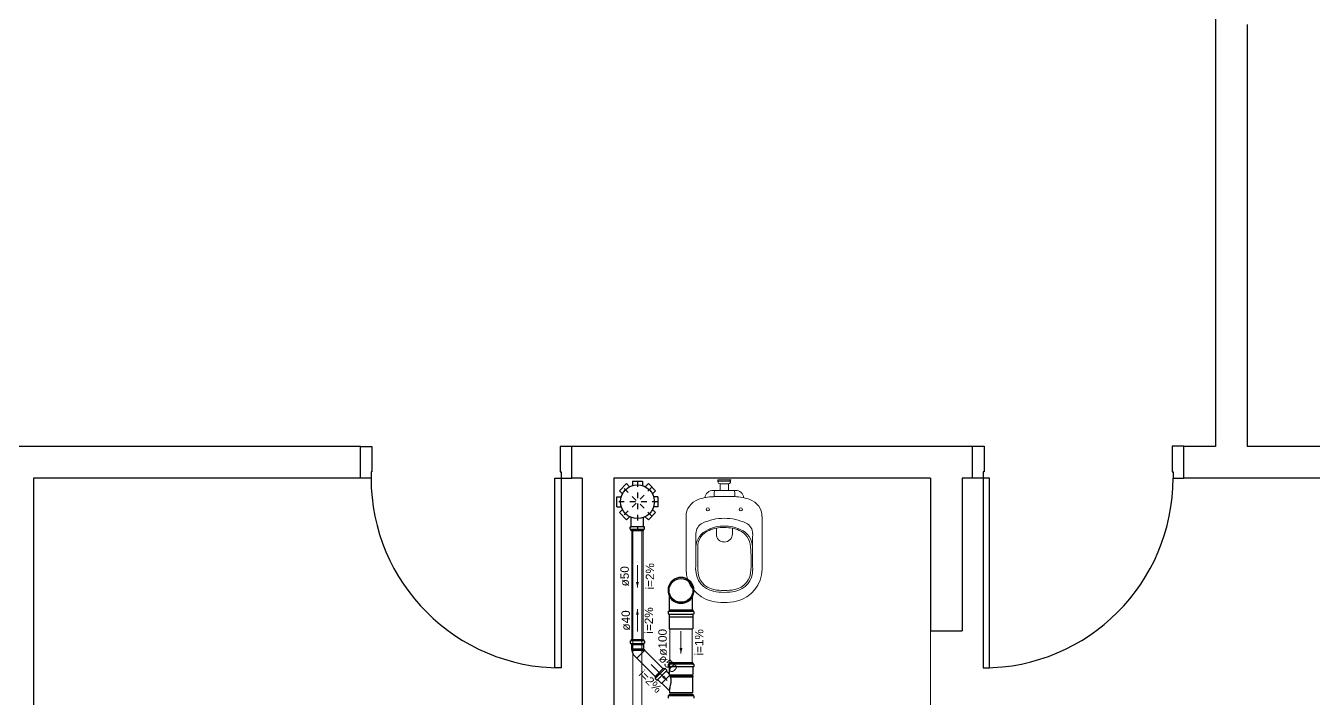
# Model space of a CAD drawing. Header units: millimetres. Extents: x 270 to 744, y -31 to 127.
# Drawn here: x 385.02 to 408, y 20.27 to 32.29 of the extents above; entities that cross this region are included whole.
import ezdxf

# ---------------------------------------------------------------- set-up
doc = ezdxf.new("R2010")
doc.units = ezdxf.units.MM
doc.header["$LTSCALE"] = 0.01
doc.header["$MEASUREMENT"] = 0
doc.linetypes.add('DASHDOT', pattern=[25.4, 12.7, -6.35, 0, -6.35])
for name, color, linetype, lineweight in [('at_Entity', 7, 'Continuous', 9), ('TQ-Condutos', 3, 'Continuous', 5), ('TQ-Sentido conduto', 9, 'Continuous', 5), ('TQ-Textos conduto', 7, 'Continuous', 5)]:
    doc.layers.add(name, color=color, linetype=linetype, lineweight=lineweight)
for name, color, linetype in [('Layout_Equipamentos', 7, 'Continuous'), ('PAREDES', 8, 'Continuous'), ('PORTAS', 8, 'Continuous'), ('Simbolos', 5, 'Continuous'), ('Simbolos_int', 2, 'Continuous')]:
    doc.layers.add(name, color=color, linetype=linetype)
doc.styles.add('Arial', font='arial.ttf')

msp = doc.modelspace()

# ---------------------------------------------------------------- hatches: boundary and pattern name
at = {"layer": 'TQ-Sentido conduto', "linetype": 'Continuous'}
for points in [[(395.936, 22.253), (395.962, 22.35), (395.911, 22.35)], [(395.936, 21.864), (395.911, 21.767), (395.962, 21.767)], [(396.714, 21.073), (396.739, 21.169), (396.688, 21.169)], [(396.466, 20.591), (396.416, 20.678), (396.38, 20.641)]]:
    msp.add_hatch(color=256, dxfattribs=at).paths.add_polyline_path(points)

# ---------------------------------------------------------------- linework, layer by layer
at = {"layer": 'at_Entity', "color": 7}
for p, q in [((391.181, 24.208), (390.992, 24.208)), ((394.572, 24.208), (394.461, 24.208)), ((401.168, 21.481), (401.168, 17.804))]:
    msp.add_line(p, q, dxfattribs=at)
at = {"layer": 'at_Entity'}
for p, q in [((397.371, 24.179), (397.61, 24.179)), ((397.375, 24.155), (397.598, 24.155)), ((397.69, 23.988), (397.291, 23.988)), ((397.307, 23.876), (397.307, 23.952)), ((397.411, 23.988), (397.411, 24.107)), ((397.411, 24.107), (397.563, 24.107)), ((397.563, 23.988), (397.563, 24.107)), ((397.674, 23.952), (397.674, 23.875)), ((396.805, 22.58), (396.805, 23.521)), ((398.161, 23.521), (398.161, 22.58)), ((397.345, 23.209), (397.345, 23.313)), ((397.632, 23.312), (397.632, 23.209))]:
    msp.add_line(p, q, dxfattribs=at)
for centre, radius, start, end in [((397.411, 24.143), 0.0359, 180, 270), ((397.563, 24.143), 0.0359, 270, 0), ((397.287, 23.841), 0.147, 88.4183, 173.4493), ((397.343, 23.952), 0.0359, 90, 180), ((397.638, 23.952), 0.0359, 0, 90), ((397.687, 23.842), 0.146, 5.5755, 88.6298), ((397.124, 23.522), 0.319, 109.0789, 180.1997), ((397.327, 22.939), 0.937, 92.0489, 109.145), ((397.192, 23.649), 0.0279, 90, 180), ((397.192, 23.649), 0.0279, 0, 90), ((397.482, 18.619), 5.26, 87.9511, 92.0489), ((397.639, 22.942), 0.934, 70.8427, 88.1091), ((397.782, 23.649), 0.0279, 90, 180), ((397.782, 23.649), 0.0279, 0, 90), ((397.841, 23.522), 0.319, 359.8003, 70.9211), ((397.487, 22.568), 0.921, 90, 114.9606), ((397.192, 23.649), 0.0279, 180, 270), ((397.192, 23.649), 0.0279, 270, 0), ((397.487, 22.568), 0.921, 65.0391, 90.0003), ((397.782, 23.649), 0.0279, 180, 270), ((397.782, 23.649), 0.0279, 270, 0), ((363.655, 23.111), 33.325, 359.0717, 0.1879), ((397.184, 23.218), 0.203, 114.961, 180.9064), ((397.337, 22.957), 0.358, 113.5727, 176.7329), ((397.327, 22.979), 0.315, 110.863, 180.2362), ((397.473, 22.717), 0.633, 88.7182, 116.1404), ((397.448, 22.736), 0.586, 100.3133, 113.389), ((397.487, 22.572), 0.754, 90, 101.0171), ((397.501, 22.717), 0.633, 63.8614, 91.28), ((397.487, 22.572), 0.753, 78.9807, 90.0022), ((397.57, 22.919), 0.398, 63.0017, 81.1951), ((397.638, 22.979), 0.315, 359.7638, 69.1369), ((397.641, 22.963), 0.351, 2.4426, 66.7336), ((397.79, 23.218), 0.203, 359.0936, 65.039), ((432.463, 22.891), 34.471, 179.4622, 180.5333), ((397.479, 23.2), 0.134, 176.0445, 272.3446), ((397.485, 23.213), 0.148, 270.0027, 0), ((375.688, 22.678), 21.326, 359.7103, 0.8057), ((395.512, 22.726), 2.454, 356.3513, 5.878), ((397.391, 22.58), 0.586, 180.0055, 257.2943), ((397.373, 22.574), 0.397, 180.4233, 258.8896), ((397.365, 22.561), 0.351, 178.5002, 259.6559), ((397.606, 22.564), 0.355, 280.5689, 0.9284), ((397.606, 22.564), 0.387, 280.5688, 0.9284), ((397.575, 22.58), 0.586, 282.7128, 359.9983), ((397.487, 23.207), 1.041, 259.4366, 269.9996), ((397.486, 23.199), 1.001, 259.4366, 270.0028), ((397.483, 23.254), 1.056, 270.136, 280.2849), ((397.487, 23.206), 1.04, 270, 280.577), ((397.483, 23.087), 1.101, 258.435, 281.5683)]:
    msp.add_arc(centre, radius, start, end, dxfattribs=at)
at = {"layer": 'Layout_Equipamentos'}
for p, q in [((397.375, 24.143), (397.375, 24.179)), ((397.598, 24.143), (397.598, 24.179))]:
    msp.add_line(p, q, dxfattribs=at)
at = {"layer": 'PAREDES'}
for p, q in [((406.256, 32.877), (406.256, 24.774)), ((406.822, 32.31), (406.822, 24.774)), ((390.992, 24.774), (377.993, 24.774)), ((401.917, 24.774), (394.764, 24.774)), ((406.256, 24.774), (405.69, 24.774)), ((412.843, 24.774), (406.822, 24.774)), ((390.992, 24.208), (385.154, 24.208)), ((385.154, 24.208), (385.154, 11.026)), ((394.947, 24.208), (394.764, 24.208)), ((394.947, 24.208), (394.947, 14.415)), ((401.168, 24.208), (395.514, 24.208)), ((395.514, 24.208), (395.514, 17.804)), ((401.168, 24.208), (401.168, 21.481)), ((401.917, 24.208), (401.734, 24.208)), ((401.734, 24.208), (401.734, 21.481)), ((412.285, 24.208), (405.69, 24.208)), ((401.168, 21.481), (401.734, 21.481))]:
    msp.add_line(p, q, dxfattribs=at)
at = {"layer": 'PORTAS'}
for points in [[(390.99, 24.208), (390.99, 24.774), (391.197, 24.774), (391.197, 24.319), (391.181, 24.319), (391.181, 24.208), (390.99, 24.208)], [(394.764, 24.208), (394.764, 24.774), (394.556, 24.774), (394.556, 24.319), (394.572, 24.319), (394.572, 24.208), (394.764, 24.208)], [(401.917, 24.208), (401.917, 24.775), (402.125, 24.775), (402.125, 24.32), (402.109, 24.32), (402.109, 24.208), (401.917, 24.208)], [(405.692, 24.208), (405.692, 24.775), (405.484, 24.775), (405.484, 24.32), (405.5, 24.32), (405.5, 24.208), (405.692, 24.208)], [(394.461, 24.208), (394.572, 24.208), (394.572, 20.816), (394.461, 20.816), (394.461, 24.208)], [(402.221, 24.208), (402.109, 24.208), (402.109, 20.817), (402.221, 20.817), (402.221, 24.208)]]:
    msp.add_lwpolyline(points, dxfattribs=at)
for centre, start, end in [((394.572, 24.208), 180, 270), ((402.109, 24.208), 270, 0)]:
    msp.add_arc(centre, 3.391, start, end, dxfattribs=at)
at = {"layer": 'Simbolos'}
for p, q in [((395.846, 24.151), (396.026, 24.151)), ((395.846, 24.151), (395.846, 24.074)), ((396.026, 24.151), (396.026, 24.074)), ((395.614, 23.981), (395.741, 24.108)), ((395.614, 23.981), (395.669, 23.926)), ((395.741, 24.108), (395.796, 24.053)), ((396.132, 24.108), (396.077, 24.053)), ((396.132, 24.108), (396.259, 23.981)), ((396.259, 23.981), (396.204, 23.926)), ((395.57, 23.875), (395.648, 23.875)), ((395.57, 23.695), (395.57, 23.875)), ((395.57, 23.695), (395.648, 23.695)), ((396.302, 23.875), (396.225, 23.875)), ((396.302, 23.695), (396.225, 23.695)), ((396.302, 23.875), (396.302, 23.695)), ((395.614, 23.59), (395.669, 23.645)), ((395.741, 23.463), (395.614, 23.59)), ((395.741, 23.463), (395.796, 23.518)), ((395.827, 23.34), (395.827, 23.504)), ((396.046, 23.34), (396.046, 23.504)), ((396.132, 23.463), (396.077, 23.518)), ((396.259, 23.59), (396.132, 23.463)), ((396.259, 23.59), (396.204, 23.645)), ((395.809, 23.296), (395.809, 23.331)), ((395.812, 23.292), (395.824, 23.289)), ((395.813, 23.335), (395.823, 23.336)), ((395.827, 23.267), (395.827, 23.285)), ((396.046, 23.267), (395.827, 23.267)), ((396.046, 23.267), (396.046, 23.285)), ((396.06, 23.335), (396.049, 23.336)), ((396.061, 23.292), (396.049, 23.289)), ((396.064, 23.296), (396.064, 23.331)), ((396.51, 21.851), (396.51, 22.092)), ((396.917, 21.851), (396.917, 22.092)), ((396.501, 21.851), (396.501, 21.833)), ((396.501, 21.851), (396.927, 21.851)), ((396.927, 21.851), (396.927, 21.833)), ((396.483, 21.822), (396.483, 21.784)), ((396.486, 21.826), (396.498, 21.829)), ((396.487, 21.78), (396.497, 21.779)), ((396.501, 21.775), (396.501, 21.727)), ((396.501, 21.727), (396.502, 21.726)), ((396.502, 21.726), (396.502, 21.517)), ((396.927, 21.727), (396.926, 21.726)), ((396.926, 21.726), (396.926, 21.517)), ((396.927, 21.775), (396.927, 21.727)), ((396.941, 21.826), (396.93, 21.829)), ((396.941, 21.78), (396.93, 21.779)), ((396.944, 21.822), (396.944, 21.784)), ((395.809, 21.295), (395.809, 21.26)), ((395.812, 21.299), (395.824, 21.302)), ((395.813, 21.256), (395.823, 21.255)), ((395.827, 21.324), (396.046, 21.324)), ((395.827, 21.324), (395.827, 21.306)), ((395.827, 21.251), (395.827, 21.233)), ((395.827, 21.233), (395.828, 21.232)), ((395.828, 21.232), (395.828, 21.165)), ((395.828, 21.165), (395.835, 21.157)), ((395.829, 21.147), (395.829, 21.135)), ((395.835, 21.147), (395.829, 21.147)), ((395.835, 21.157), (395.835, 21.147)), ((396.045, 21.165), (396.044, 21.163)), ((396.044, 21.158), (396.066, 21.135)), ((396.046, 21.233), (396.045, 21.232)), ((396.045, 21.232), (396.045, 21.165)), ((396.046, 21.324), (396.046, 21.306)), ((396.046, 21.251), (396.046, 21.233)), ((396.061, 21.299), (396.049, 21.302)), ((396.06, 21.256), (396.049, 21.255)), ((396.064, 21.295), (396.064, 21.26)), ((395.835, 21.134), (395.829, 21.135)), ((395.888, 21.027), (395.923, 20.991)), ((396.403, 20.809), (396.249, 20.654)), ((396.404, 20.81), (396.25, 20.655)), ((396.403, 20.809), (396.416, 20.797)), ((396.404, 20.81), (396.417, 20.798)), ((396.431, 20.802), (396.421, 20.796)), ((396.432, 20.803), (396.422, 20.797)), ((396.436, 20.801), (396.461, 20.777)), ((396.437, 20.802), (396.462, 20.778)), ((396.461, 20.771), (396.454, 20.763)), ((396.462, 20.772), (396.455, 20.764)), ((396.455, 20.758), (396.494, 20.719)), ((396.456, 20.759), (396.495, 20.72)), ((396.483, 20.877), (396.483, 20.84)), ((396.484, 20.878), (396.484, 20.841)), ((396.486, 20.881), (396.498, 20.884)), ((396.487, 20.882), (396.499, 20.885)), ((396.487, 20.836), (396.497, 20.835)), ((396.488, 20.837), (396.498, 20.836)), ((396.927, 20.906), (396.501, 20.906)), ((396.501, 20.906), (396.501, 20.888)), ((396.501, 20.831), (396.501, 20.721)), ((396.928, 20.907), (396.502, 20.907)), ((396.502, 20.907), (396.502, 20.889)), ((396.502, 20.832), (396.502, 20.722)), ((396.927, 20.703), (396.917, 20.694)), ((396.917, 20.694), (396.917, 20.669)), ((396.928, 20.704), (396.918, 20.695)), ((396.918, 20.695), (396.918, 20.67)), ((396.927, 20.906), (396.927, 20.888)), ((396.927, 20.831), (396.927, 20.703)), ((396.928, 20.907), (396.928, 20.889)), ((396.928, 20.832), (396.928, 20.704)), ((396.941, 20.881), (396.93, 20.884)), ((396.941, 20.836), (396.93, 20.835)), ((396.942, 20.882), (396.931, 20.885)), ((396.942, 20.837), (396.931, 20.836)), ((396.944, 20.877), (396.944, 20.84)), ((396.945, 20.878), (396.945, 20.841)), ((396.249, 20.654), (396.261, 20.642)), ((396.25, 20.655), (396.262, 20.643)), ((396.256, 20.626), (396.262, 20.637)), ((396.256, 20.622), (396.281, 20.597)), ((396.257, 20.627), (396.263, 20.638)), ((396.257, 20.623), (396.282, 20.598)), ((396.286, 20.597), (396.294, 20.603)), ((396.287, 20.598), (396.295, 20.604)), ((396.3, 20.603), (396.361, 20.542)), ((396.301, 20.604), (396.362, 20.543)), ((396.361, 20.542), (396.372, 20.542)), ((396.362, 20.543), (396.373, 20.543)), ((396.372, 20.542), (396.51, 20.404)), ((396.373, 20.543), (396.511, 20.405)), ((396.917, 20.669), (396.923, 20.668)), ((396.917, 20.656), (396.923, 20.657)), ((396.917, 20.656), (396.917, 20.368)), ((396.918, 20.67), (396.924, 20.669)), ((396.918, 20.657), (396.924, 20.658)), ((396.918, 20.657), (396.918, 20.369)), ((396.923, 20.668), (396.923, 20.657)), ((396.924, 20.669), (396.924, 20.658)), ((396.483, 20.315), (396.483, 20.278)), ((396.486, 20.319), (396.498, 20.322)), ((396.501, 20.344), (396.501, 20.326)), ((396.501, 20.344), (396.927, 20.344)), ((396.51, 20.404), (396.51, 20.368)), ((396.917, 20.368), (396.51, 20.368)), ((396.511, 20.405), (396.511, 20.369)), ((396.918, 20.369), (396.511, 20.369)), ((396.927, 20.344), (396.927, 20.326)), ((396.941, 20.319), (396.93, 20.322)), ((396.944, 20.315), (396.944, 20.278))]:
    msp.add_line(p, q, dxfattribs=at)
msp.add_circle((395.936, 23.785), 0.302, dxfattribs=at)
for centre, radius, start, end in [((395.813, 23.331), 0.004, 95, 180), ((395.813, 23.296), 0.004, 180, 255), ((395.823, 23.34), 0.004, 275, 0), ((395.823, 23.285), 0.004, 0, 75), ((396.05, 23.34), 0.004, 180, 265), ((396.05, 23.285), 0.004, 105, 180), ((396.06, 23.331), 0.004, 0, 85), ((396.06, 23.296), 0.004, 285, 0), ((396.714, 22.201), 0.231, 331.785, 208.215), ((396.714, 22.201), 0.231, 208.215, 331.785), ((396.487, 21.822), 0.004, 105, 180), ((396.487, 21.784), 0.004, 180, 265), ((396.497, 21.775), 0.004, 0, 85), ((396.497, 21.833), 0.004, 285, 0), ((396.931, 21.833), 0.004, 180, 255), ((396.931, 21.775), 0.004, 95, 180), ((396.94, 21.822), 0.004, 0, 75), ((396.94, 21.784), 0.004, 275, 0), ((395.813, 21.295), 0.004, 105, 180), ((395.813, 21.26), 0.004, 180, 265), ((395.823, 21.251), 0.004, 0, 85), ((395.823, 21.306), 0.004, 285, 0), ((396.046, 21.16), 0.004, 135, 225), ((396.05, 21.306), 0.004, 180, 255), ((396.05, 21.251), 0.004, 95, 180), ((396.06, 21.26), 0.004, 275, 0), ((396.06, 21.295), 0.004, 0, 75), ((396.023, 21.159), 0.189, 187.6023, 224.556), ((396.419, 20.799), 0.004, 225, 300), ((396.42, 20.8), 0.004, 225, 300), ((396.433, 20.799), 0.004, 45, 120), ((396.434, 20.8), 0.004, 45, 120), ((396.457, 20.761), 0.004, 140, 225), ((396.458, 20.762), 0.004, 140, 225), ((396.458, 20.774), 0.004, 320, 45), ((396.459, 20.775), 0.004, 320, 45), ((396.487, 20.877), 0.004, 105, 180), ((396.487, 20.84), 0.004, 180, 265), ((396.488, 20.878), 0.004, 105, 180), ((396.488, 20.841), 0.004, 180, 265), ((396.497, 20.721), 0.004, 225, 0), ((396.498, 20.722), 0.004, 225, 0), ((396.497, 20.831), 0.004, 0, 85), ((396.497, 20.888), 0.004, 285, 0), ((396.498, 20.832), 0.004, 0, 85), ((396.498, 20.889), 0.004, 285, 0), ((396.931, 20.888), 0.004, 180, 255), ((396.931, 20.831), 0.004, 95, 180), ((396.932, 20.889), 0.004, 180, 255), ((396.932, 20.832), 0.004, 95, 180), ((396.94, 20.877), 0.004, 0, 75), ((396.94, 20.84), 0.004, 275, 0), ((396.941, 20.878), 0.004, 0, 75), ((396.941, 20.841), 0.004, 275, 0), ((396.259, 20.624), 0.004, 150, 225), ((396.26, 20.625), 0.004, 150, 225), ((396.258, 20.639), 0.004, 330, 45), ((396.259, 20.64), 0.004, 330, 45), ((396.284, 20.6), 0.004, 225, 310), ((396.285, 20.601), 0.004, 225, 310), ((396.297, 20.6), 0.004, 45, 130), ((396.298, 20.601), 0.004, 45, 130), ((396.487, 20.315), 0.004, 105, 180), ((396.487, 20.278), 0.004, 180, 265), ((396.497, 20.326), 0.004, 285, 0), ((396.506, 20.404), 0.004, 0, 55.7318), ((396.507, 20.405), 0.004, 0, 55.7318), ((396.931, 20.326), 0.004, 180, 255), ((396.94, 20.315), 0.004, 0, 75), ((396.94, 20.278), 0.004, 275, 0)]:
    msp.add_arc(centre, radius, start, end, dxfattribs=at)
at = {"layer": 'Simbolos_int', "linetype": 'DASHDOT', "ltscale": 0.05}
for p, q in [((395.936, 24.151), (395.936, 23.267)), ((396.195, 24.044), (395.678, 23.527)), ((396.195, 23.527), (395.678, 24.044)), ((396.302, 23.785), (395.57, 23.785))]:
    msp.add_line(p, q, dxfattribs=at)
at = {"layer": 'Simbolos_int'}
for p, q in [((396.046, 23.336), (395.827, 23.336)), ((396.046, 23.288), (395.827, 23.288)), ((396.51, 21.851), (396.917, 21.851)), ((396.501, 21.83), (396.927, 21.83)), ((396.501, 21.779), (396.927, 21.779)), ((396.502, 21.726), (396.926, 21.726)), ((396.502, 21.517), (396.926, 21.517)), ((395.827, 21.303), (396.046, 21.303)), ((395.827, 21.255), (396.046, 21.255)), ((395.827, 21.233), (396.046, 21.233)), ((395.835, 21.157), (396.044, 21.157)), ((395.835, 21.147), (396.054, 21.147)), ((395.835, 21.134), (396.066, 21.134)), ((396.066, 21.135), (395.923, 20.991)), ((396.418, 20.794), (396.263, 20.64)), ((396.419, 20.795), (396.264, 20.641)), ((396.452, 20.76), (396.297, 20.606)), ((396.453, 20.761), (396.298, 20.607)), ((396.516, 20.686), (396.373, 20.543)), ((396.927, 20.885), (396.501, 20.885)), ((396.927, 20.834), (396.501, 20.834)), ((396.928, 20.886), (396.502, 20.886)), ((396.928, 20.835), (396.502, 20.835)), ((396.511, 20.694), (396.917, 20.694)), ((396.512, 20.695), (396.918, 20.695)), ((396.515, 20.685), (396.372, 20.542)), ((396.522, 20.669), (396.917, 20.669)), ((396.523, 20.67), (396.918, 20.67)), ((396.526, 20.656), (396.917, 20.656)), ((396.527, 20.657), (396.918, 20.657)), ((396.501, 20.323), (396.927, 20.323))]:
    msp.add_line(p, q, dxfattribs=at)
msp.add_circle((396.714, 22.201), 0.213, dxfattribs=at)
for centre, radius, start, end in [((396.235, 20.563), 0.306, 9.4509, 30.4924), ((396.236, 20.564), 0.306, 9.4509, 30.4924), ((394.798, 20.762), 1.747, 348.269, 351.3568), ((394.799, 20.763), 1.747, 348.269, 351.3568), ((396.269, 20.583), 0.27, 342.133, 6.4454), ((396.27, 20.584), 0.27, 342.133, 6.4454)]:
    msp.add_arc(centre, radius, start, end, dxfattribs=at)
at = {"layer": 'TQ-Condutos'}
for p, q in [((395.836, 23.267), (395.836, 21.324)), ((395.856, 19.68), (395.856, 23.267)), ((396.016, 19.68), (396.016, 23.267)), ((396.036, 23.267), (396.036, 21.324)), ((396.514, 21.517), (396.514, 20.907)), ((396.914, 21.517), (396.914, 20.907)), ((395.924, 20.992), (396.255, 20.661)), ((396.065, 21.134), (396.397, 20.802))]:
    msp.add_line(p, q, dxfattribs=at)
at = {"layer": 'TQ-Sentido conduto'}
for points in [[(395.936, 22.653), (395.936, 22.253)], [(395.936, 21.464), (395.936, 21.864)], [(396.714, 21.473), (396.714, 21.073)], [(396.184, 20.874), (396.466, 20.591)]]:
    msp.add_lwpolyline(points, dxfattribs=at)

# ---------------------------------------------------------------- texts
at = {"layer": 'TQ-Textos conduto', "char_height": 0.15, "attachment_point": 8, "line_spacing_factor": 0.6, "style": 'Arial'}
for s, insert, width, rotation in [('ø50', (395.786, 22.453), 0.54, 90.0002), ('i=2%', (396.236, 22.453), 0.72, 90.0002), ('ø40', (395.806, 21.664), 0.54, 90.0002), ('i=2%', (396.216, 21.664), 0.72, 90.0002), ('ø100', (396.463, 21.273), 0.72, 90.0002), ('i=1%', (397.113, 21.273), 0.72, 90.0002), ('ø50', (396.431, 20.839), 0.54, 314.9999), ('i=2%', (396.113, 20.521), 0.72, 314.9999)]:
    msp.add_mtext(s, dxfattribs=dict(at, insert=insert, width=width, rotation=rotation))

doc.saveas('drawing.dxf')
